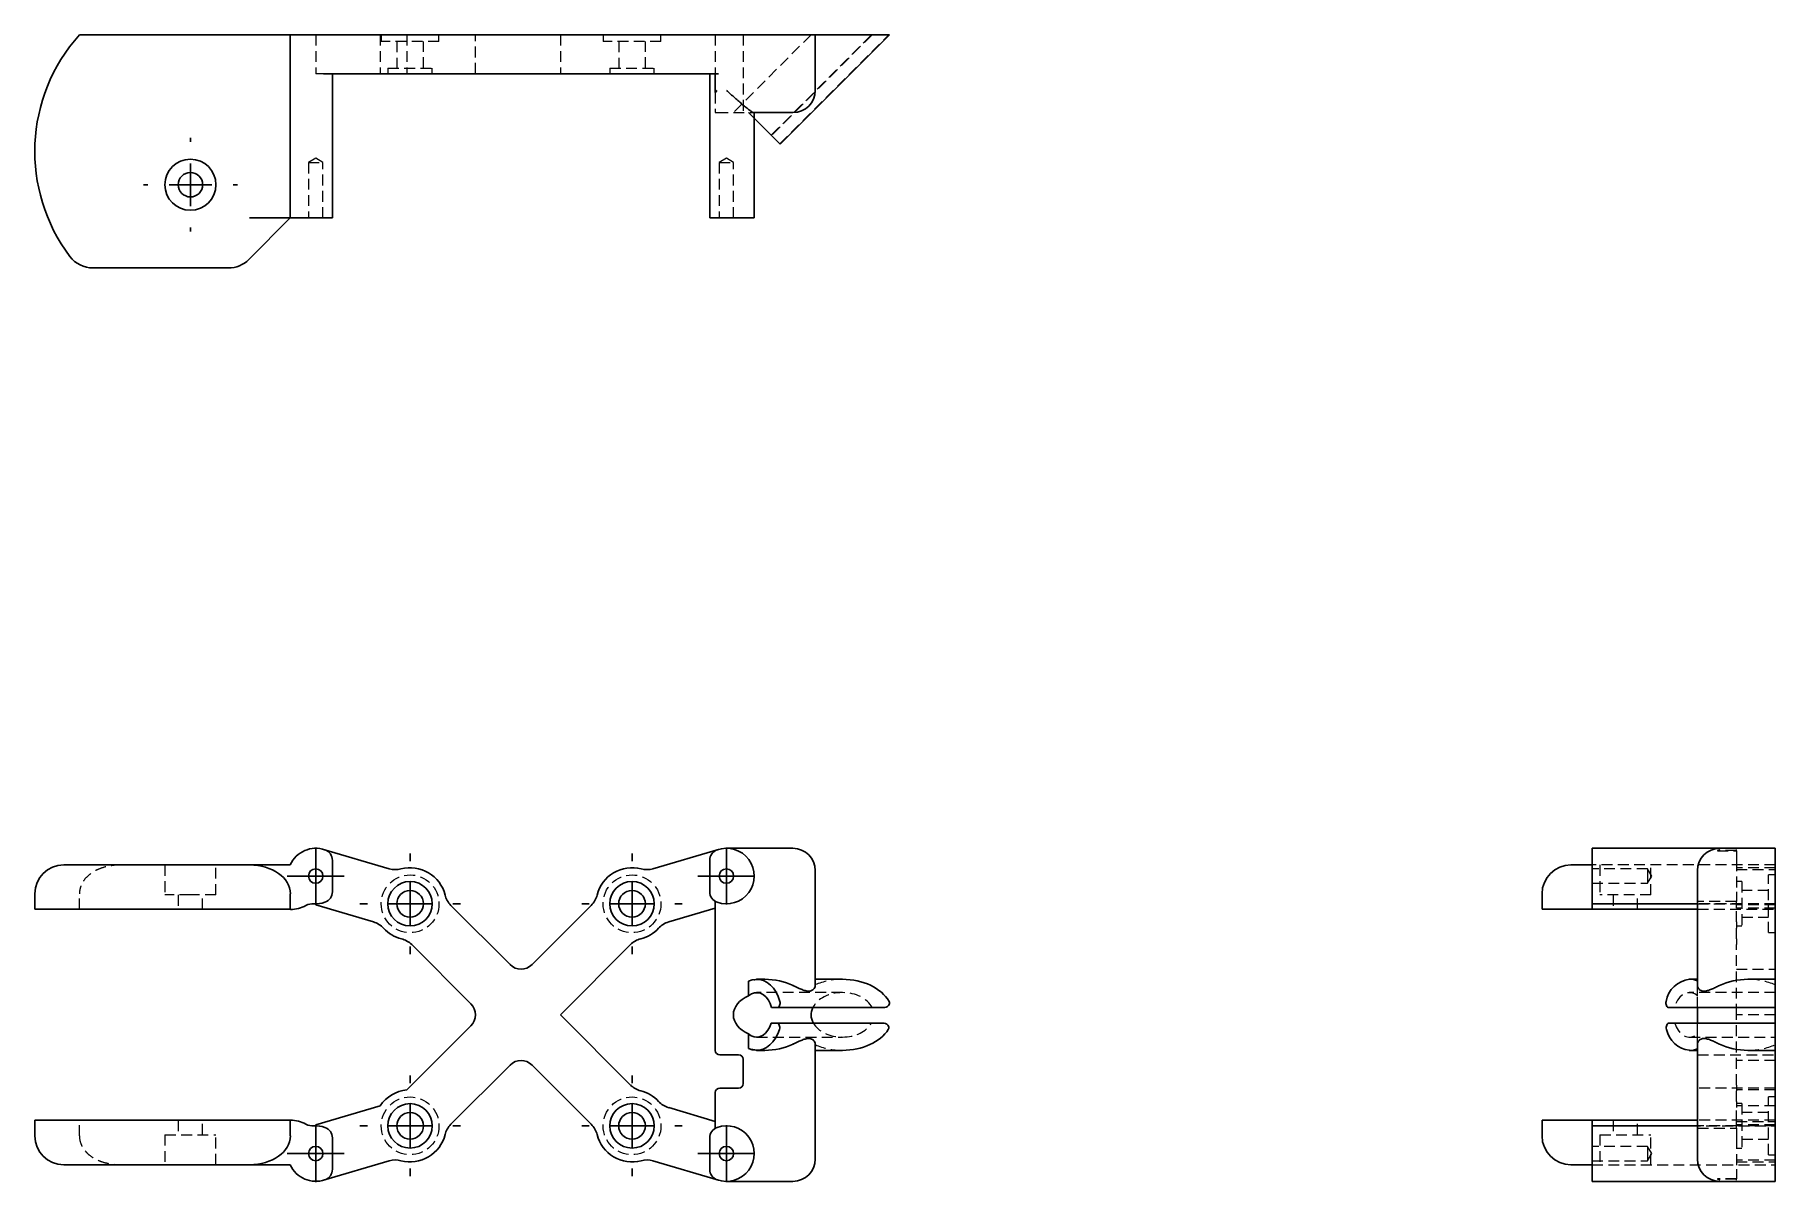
# Model space of a CAD drawing. Header units: millimetres. Extents: x 33 to 237, y 37 to 172.
import ezdxf

# ---------------------------------------------------------------- set-up
doc = ezdxf.new("R2010")
doc.units = ezdxf.units.MM
doc.linetypes.add('HIDDEN', pattern=[1.905, 1.27, -0.635])
doc.layers.add('10', color=7, linetype='Continuous')

# ---------------------------------------------------------------- blocks, each defined once
blk = doc.blocks.new('SW_CENTERMARKSYMBOL_0')
at = {"layer": '10', "color": 0}
for p, q in [((0, 2.5), (0, 3.34)), ((0, 0), (0, 2.5)), ((-2.5, 0), (-3.34, 0)), ((0, 0), (-2.5, 0)), ((0, 0), (0, -2.5)), ((0, 0), (2.5, 0)), ((2.5, 0), (3.34, 0)), ((0, -2.5), (0, -3.34))]:
    blk.add_line(p, q, dxfattribs=at)
blk = doc.blocks.new('SW_CENTERMARKSYMBOL_1')
at = {"layer": '10', "color": 0}
for p, q in [((0, 5), (0, 5.88)), ((0, 0), (0, 2.5)), ((-5, 0), (-5.88, 0)), ((0, 0), (-2.5, 0)), ((0, 0), (0, -2.5)), ((0, 0), (2.5, 0)), ((5, 0), (5.88, 0)), ((0, -5), (0, -5.88))]:
    blk.add_line(p, q, dxfattribs=at)
blk = doc.blocks.new('SW_CENTERMARKSYMBOL_2')
at = {"layer": '10', "color": 0}
for p, q in [((0, 5), (0, 5.88)), ((0, 0), (0, 2.5)), ((-5, 0), (-5.88, 0)), ((0, 0), (-2.5, 0)), ((0, 0), (0, -2.5)), ((0, 0), (2.5, 0)), ((5, 0), (5.88, 0)), ((0, -5), (0, -5.88))]:
    blk.add_line(p, q, dxfattribs=at)
blk = doc.blocks.new('SW_CENTERMARKSYMBOL_3')
at = {"layer": '10', "color": 0}
for p, q in [((0, 5), (0, 5.88)), ((0, 0), (0, 2.5)), ((-5, 0), (-5.88, 0)), ((0, 0), (-2.5, 0)), ((0, 0), (0, -2.5)), ((0, 0), (2.5, 0)), ((5, 0), (5.88, 0)), ((0, -5), (0, -5.88))]:
    blk.add_line(p, q, dxfattribs=at)
blk = doc.blocks.new('SW_CENTERMARKSYMBOL_4')
at = {"layer": '10', "color": 0}
for p, q in [((0, 5), (0, 5.88)), ((0, 0), (0, 2.5)), ((-5, 0), (-5.88, 0)), ((0, 0), (-2.5, 0)), ((0, 0), (0, -2.5)), ((0, 0), (2.5, 0)), ((5, 0), (5.88, 0)), ((0, -5), (0, -5.88))]:
    blk.add_line(p, q, dxfattribs=at)
blk = doc.blocks.new('SW_CENTERMARKSYMBOL_5')
at = {"layer": '10', "color": 0}
for p, q in [((0, 2.5), (0, 3.34)), ((0, 0), (0, 2.5)), ((-2.5, 0), (-3.34, 0)), ((0, 0), (-2.5, 0)), ((0, 0), (0, -2.5)), ((0, 0), (2.5, 0)), ((2.5, 0), (3.34, 0)), ((0, -2.5), (0, -3.34))]:
    blk.add_line(p, q, dxfattribs=at)
blk = doc.blocks.new('SW_CENTERMARKSYMBOL_6')
at = {"layer": '10', "color": 0}
for p, q in [((0, 2.5), (0, 3.34)), ((0, 0), (0, 2.5)), ((-2.5, 0), (-3.34, 0)), ((0, 0), (-2.5, 0)), ((0, 0), (0, -2.5)), ((0, 0), (2.5, 0)), ((2.5, 0), (3.34, 0)), ((0, -2.5), (0, -3.34))]:
    blk.add_line(p, q, dxfattribs=at)
blk = doc.blocks.new('SW_CENTERMARKSYMBOL_7')
at = {"layer": '10', "color": 0}
for p, q in [((0, 2.5), (0, 3.34)), ((0, 0), (0, 2.5)), ((-2.5, 0), (-3.34, 0)), ((0, 0), (-2.5, 0)), ((0, 0), (0, -2.5)), ((0, 0), (2.5, 0)), ((2.5, 0), (3.34, 0)), ((0, -2.5), (0, -3.34))]:
    blk.add_line(p, q, dxfattribs=at)
blk = doc.blocks.new('SW_CENTERMARKSYMBOL_8')
at = {"layer": '10', "color": 0}
for p, q in [((0, 5), (0, 5.49)), ((0, 0), (0, 2.5)), ((-5, 0), (-5.49, 0)), ((0, 0), (-2.5, 0)), ((0, 0), (0, -2.5)), ((0, 0), (2.5, 0)), ((5, 0), (5.49, 0)), ((0, -5), (0, -5.49))]:
    blk.add_line(p, q, dxfattribs=at)

msp = doc.modelspace()

# ---------------------------------------------------------------- linework, layer by layer
at = {"color": 7, "linetype": 'HIDDEN', "lineweight": 18}
for p, q in [((62.89, 171.64), (38.7, 171.64)), ((65.87, 171.64), (65.87, 167.09)), ((73.4, 171.64), (73.4, 167.09)), ((73.53, 171.64), (73.53, 170.86)), ((76.52, 171.64), (76.52, 167.09)), ((80.28, 170.86), (80.28, 171.64)), ((84.55, 167.09), (84.55, 171.64)), ((94.49, 171.64), (94.49, 167.09)), ((99.5, 171.64), (99.5, 170.86)), ((106.26, 170.86), (106.26, 171.64)), ((112.62, 171.64), (112.62, 167.09)), ((123.83, 171.64), (114.74, 162.55)), ((115.87, 171.64), (115.87, 162.55)), ((119.16, 159.89), (130.91, 171.64)), ((130.97, 171.64), (119.2, 159.86)), ((120.17, 158.88), (132.93, 171.64)), ((80.28, 170.86), (73.53, 170.86)), ((75.35, 170.86), (75.35, 167.74)), ((78.47, 167.74), (78.47, 170.86)), ((106.26, 170.86), (99.5, 170.86)), ((101.32, 170.86), (101.32, 167.74)), ((104.44, 167.74), (104.44, 170.86)), ((66.79, 167.09), (65.87, 167.09)), ((74.31, 167.74), (79.51, 167.74)), ((74.31, 167.74), (74.31, 167.09)), ((79.51, 167.09), (79.51, 167.74)), ((100.28, 167.74), (105.48, 167.74)), ((100.28, 167.74), (100.28, 167.09)), ((105.48, 167.09), (105.48, 167.74)), ((112.62, 164.87), (112.62, 162.55)), ((112.62, 162.55), (112.84, 162.55)), ((112.84, 162.55), (117.1, 162.55)), ((117.17, 161.89), (116.51, 162.55)), ((65.87, 157.21), (65.02, 156.7)), ((66.71, 156.7), (65.87, 157.21)), ((113.92, 157.21), (113.08, 156.7)), ((114.76, 156.7), (113.92, 157.21)), ((65.02, 156.7), (66.71, 156.7)), ((65.02, 156.7), (65.02, 150.21)), ((66.71, 150.21), (66.71, 156.7)), ((113.08, 156.7), (114.76, 156.7)), ((113.08, 156.7), (113.08, 150.21)), ((114.76, 150.21), (114.76, 156.7)), ((229.87, 76.19), (232.09, 76.19)), ((232.09, 76.21), (230.14, 76.21)), ((232.09, 76.21), (232.09, 76.35)), ((232.09, 76.19), (232.09, 76.21)), ((232.09, 76.19), (232.09, 75.07)), ((48.22, 74.53), (48.22, 71.03)), ((54.19, 71.03), (54.19, 74.53)), ((236.64, 74.53), (215.21, 74.53)), ((221.7, 74.08), (215.21, 74.08)), ((216.12, 74.53), (216.12, 71.03)), ((221.7, 74.08), (221.7, 73.23)), ((222.21, 73.23), (221.7, 74.08)), ((222.09, 71.03), (222.09, 74.53)), ((232.09, 75.07), (232.09, 71.4)), ((236.64, 74.21), (232.09, 74.21)), ((232.09, 73.99), (236.64, 73.99)), ((235.86, 66.61), (235.86, 73.36)), ((236.64, 73.36), (235.86, 73.36)), ((215.21, 72.39), (221.7, 72.39)), ((221.7, 73.23), (221.7, 72.39)), ((221.7, 72.39), (222.21, 73.23)), ((232.74, 72.58), (232.09, 72.58)), ((232.09, 71.4), (232.09, 70.27)), ((232.74, 72.58), (232.74, 67.39)), ((235.86, 71.55), (232.74, 71.55)), ((38.22, 69.34), (38.22, 71.16)), ((51.21, 71.03), (48.22, 71.03)), ((49.78, 71.03), (49.78, 69.34)), ((54.19, 71.03), (51.21, 71.03)), ((52.63, 69.34), (52.63, 71.03)), ((236.64, 70), (215.21, 70)), ((222.09, 71.03), (216.12, 71.03)), ((217.68, 71.03), (217.68, 69.34)), ((220.53, 69.34), (220.53, 71.03)), ((232.09, 70.27), (227.55, 70.27)), ((227.55, 69.99), (232.09, 69.99)), ((227.55, 69.34), (236.64, 69.34)), ((232.09, 69.47), (232.09, 70.27)), ((236.64, 69.99), (232.09, 69.99)), ((236.64, 69.85), (232.09, 69.85)), ((236.64, 69.47), (232.09, 69.47)), ((232.09, 67.86), (232.09, 69.47)), ((232.09, 67.86), (232.09, 67.13)), ((232.09, 67.39), (232.74, 67.39)), ((232.74, 68.43), (235.86, 68.43)), ((232.09, 65.89), (232.09, 67.13)), ((232.09, 65.89), (232.09, 65.21)), ((232.09, 57), (232.09, 65.21)), ((235.86, 66.61), (236.64, 66.61)), ((232.09, 62.34), (236.64, 62.34)), ((127.5, 59.6), (117.46, 59.6)), ((236.64, 59.6), (226.59, 59.6)), ((227.55, 59.22), (227.55, 60.44)), ((227.55, 57.85), (227.55, 59.22)), ((227.55, 54.78), (227.55, 56.03)), ((236.64, 57), (232.09, 57)), ((232.09, 48.79), (232.09, 57)), ((117.46, 54.4), (127.5, 54.4)), ((226.59, 54.4), (236.64, 54.4)), ((227.55, 53.56), (227.55, 54.78)), ((227.55, 52.32), (236.64, 52.32)), ((236.64, 51.66), (232.09, 51.66)), ((236.64, 48.43), (227.55, 48.43)), ((232.09, 48.79), (232.09, 48.11)), ((236.64, 48.22), (232.09, 48.22)), ((232.09, 46.87), (232.09, 48.11)), ((232.09, 46.87), (232.09, 46.14)), ((235.86, 40.64), (235.86, 47.39)), ((236.64, 47.39), (235.86, 47.39)), ((232.74, 46.61), (232.09, 46.61)), ((236.64, 46.37), (232.09, 46.37)), ((232.09, 44.53), (232.09, 46.14)), ((232.74, 46.61), (232.74, 41.42)), ((235.86, 45.57), (232.74, 45.57)), ((38.22, 42.84), (38.22, 44.66)), ((48.22, 42.97), (54.19, 42.97)), ((48.22, 42.97), (48.22, 39.47)), ((49.78, 44.66), (49.78, 42.97)), ((52.63, 42.97), (52.63, 44.66)), ((54.19, 39.47), (54.19, 42.97)), ((215.21, 44), (236.64, 44)), ((216.12, 42.97), (222.09, 42.97)), ((216.12, 42.97), (216.12, 39.47)), ((217.68, 44.66), (217.68, 42.97)), ((220.53, 42.97), (220.53, 44.66)), ((222.09, 39.47), (222.09, 42.97)), ((236.64, 44.66), (227.55, 44.66)), ((232.09, 44.01), (227.55, 44.01)), ((227.55, 43.73), (232.09, 43.73)), ((232.09, 44.53), (236.64, 44.53)), ((232.09, 43.73), (232.09, 44.53)), ((236.64, 44.15), (232.09, 44.15)), ((236.64, 44.01), (232.09, 44.01)), ((232.09, 43.73), (232.09, 42.6)), ((221.7, 41.61), (215.21, 41.61)), ((221.7, 41.61), (221.7, 40.77)), ((222.21, 40.77), (221.7, 41.61)), ((221.7, 40.77), (221.7, 39.92)), ((221.7, 39.92), (222.21, 40.77)), ((232.09, 42.6), (232.09, 38.93)), ((232.09, 41.42), (232.74, 41.42)), ((232.74, 42.45), (235.86, 42.45)), ((215.21, 39.92), (221.7, 39.92)), ((215.21, 39.47), (236.64, 39.47)), ((236.64, 40.01), (232.09, 40.01)), ((232.09, 39.79), (236.64, 39.79)), ((232.09, 38.93), (232.09, 37.8)), ((235.86, 40.64), (236.64, 40.64)), ((232.09, 37.8), (229.87, 37.8)), ((232.09, 37.79), (230.14, 37.79)), ((232.09, 37.79), (232.09, 37.8)), ((232.09, 37.65), (232.09, 37.79))]:
    msp.add_line(p, q, dxfattribs=at)
at = {"color": 7, "linetype": 'Continuous', "lineweight": 25}
for p, q in [((62.89, 171.64), (43.19, 171.64)), ((62.89, 171.64), (62.89, 150.21)), ((66.79, 171.64), (62.89, 171.64)), ((66.79, 171.64), (74.45, 171.64)), ((75.84, 171.64), (74.45, 171.64)), ((81, 171.64), (75.84, 171.64)), ((81.69, 171.64), (81, 171.64)), ((88.61, 171.64), (81.69, 171.64)), ((91.18, 171.64), (88.61, 171.64)), ((91.18, 171.64), (98.1, 171.64)), ((98.79, 171.64), (98.1, 171.64)), ((103.95, 171.64), (98.79, 171.64)), ((105.33, 171.64), (103.95, 171.64)), ((105.33, 171.64), (113, 171.64)), ((113.92, 171.64), (113, 171.64)), ((113.92, 171.64), (121.71, 171.64)), ((120.21, 158.85), (133, 171.64)), ((124.31, 171.64), (121.71, 171.64)), ((124.31, 165.14), (124.31, 171.64)), ((132.95, 171.64), (124.31, 171.64)), ((133, 171.64), (132.95, 171.64)), ((74.45, 167.09), (66.79, 167.09)), ((67.82, 150.21), (67.82, 167.09)), ((74.45, 167.09), (75.84, 167.09)), ((81, 167.09), (75.84, 167.09)), ((81, 167.09), (81.69, 167.09)), ((88.61, 167.09), (81.69, 167.09)), ((88.61, 167.09), (91.18, 167.09)), ((98.1, 167.09), (91.18, 167.09)), ((98.1, 167.09), (98.79, 167.09)), ((103.95, 167.09), (98.79, 167.09)), ((103.95, 167.09), (105.33, 167.09)), ((113, 167.09), (105.33, 167.09)), ((111.97, 167.09), (111.97, 150.21)), ((112.62, 167.09), (112.62, 165.14)), ((112.62, 165.14), (112.62, 164.87)), ((117.1, 162.55), (121.71, 162.55)), ((117.17, 150.21), (117.17, 162.55)), ((120.18, 158.87), (117.17, 161.89)), ((120.18, 158.87), (120.21, 158.85)), ((58.04, 145.35), (62.89, 150.21)), ((62.89, 150.21), (58.12, 150.21)), ((66.95, 150.21), (62.89, 150.21)), ((66.95, 150.21), (67.82, 150.21)), ((111.97, 150.21), (112.84, 150.21)), ((117.17, 150.21), (112.84, 150.21)), ((39.81, 144.36), (55.65, 144.36)), ((74.45, 74.09), (66.79, 76.35)), ((113, 76.35), (105.33, 74.09)), ((112.62, 76.21), (112.62, 76.19)), ((121.71, 76.48), (113.92, 76.48)), ((230.14, 76.48), (215.21, 76.48)), ((215.21, 69.99), (215.21, 76.48)), ((236.64, 76.48), (230.14, 76.48)), ((236.64, 73.88), (236.64, 76.48)), ((39.81, 74.53), (36.38, 74.53)), ((55.65, 74.53), (39.81, 74.53)), ((58.12, 74.53), (55.65, 74.53)), ((62.89, 74.53), (58.12, 74.53)), ((67.82, 71.4), (67.82, 75.07)), ((111.97, 75.07), (111.97, 71.4)), ((124.31, 60.44), (124.31, 73.88)), ((215.21, 74.53), (212.74, 74.53)), ((227.55, 73.88), (227.55, 60.44)), ((236.64, 73.88), (236.64, 61.16)), ((33, 71.16), (33, 69.34)), ((37.11, 69.34), (33, 69.34)), ((37.11, 69.34), (39.81, 69.34)), ((39.81, 69.34), (55.65, 69.34)), ((55.65, 69.34), (58.04, 69.34)), ((62.89, 69.34), (58.04, 69.34)), ((62.89, 71.16), (62.89, 69.34)), ((62.91, 69.34), (62.89, 69.34)), ((65.87, 69.99), (65.87, 69.85)), ((65.87, 69.85), (72.62, 67.86)), ((88.61, 62.88), (81.69, 69.8)), ((98.1, 69.8), (91.18, 62.88)), ((107.17, 67.86), (112.62, 69.47)), ((112.62, 70.27), (112.62, 52.84)), ((209.36, 71.16), (209.36, 69.34)), ((209.36, 69.34), (210.35, 69.34)), ((215.21, 69.34), (210.35, 69.34)), ((215.21, 69.99), (227.55, 69.99)), ((215.21, 69.79), (215.21, 69.99)), ((215.21, 69.79), (215.21, 69.34)), ((215.21, 69.34), (227.55, 69.34)), ((77.1, 65.21), (84.02, 58.29)), ((94.49, 57), (102.69, 65.21)), ((118.41, 61.16), (117.46, 61.16)), ((127.5, 61.16), (124.31, 61.16)), ((227.55, 61.16), (226.59, 61.16)), ((236.64, 61.16), (233.44, 61.16)), ((236.64, 58.56), (236.64, 61.16)), ((116.51, 59.22), (116.51, 60.93)), ((119.2, 57.85), (119.84, 57.85)), ((119.84, 57.85), (132.27, 57.85)), ((224.21, 57.85), (236.64, 57.85)), ((227.55, 56.03), (227.55, 57.85)), ((236.64, 57.85), (236.64, 58.56)), ((236.64, 57.85), (236.64, 56.03)), ((84.02, 55.71), (76.52, 48.22)), ((102.69, 48.79), (94.49, 57)), ((119.81, 56.03), (119.16, 56.03)), ((132.19, 56.03), (119.81, 56.03)), ((236.64, 56.03), (224.25, 56.03)), ((236.64, 55.3), (236.64, 56.03)), ((236.64, 52.84), (236.64, 55.3)), ((116.51, 53.07), (116.51, 54.78)), ((124.31, 40.12), (124.31, 53.56)), ((227.55, 53.56), (227.55, 40.12)), ((81.69, 44.2), (88.61, 51.12)), ((91.18, 51.12), (98.1, 44.2)), ((113.14, 52.32), (115.35, 52.32)), ((115.87, 51.81), (115.87, 48.95)), ((117.46, 52.84), (118.41, 52.84)), ((124.31, 52.84), (127.5, 52.84)), ((226.59, 52.84), (227.55, 52.84)), ((233.44, 52.84), (236.64, 52.84)), ((236.64, 40.12), (236.64, 52.84)), ((112.62, 47.91), (112.62, 43.73)), ((115.35, 48.43), (113.14, 48.43)), ((73.4, 46.37), (65.87, 44.15)), ((112.62, 44.53), (107.17, 46.14)), ((33, 44.66), (33, 42.84)), ((33, 44.66), (37.11, 44.66)), ((39.81, 44.66), (37.11, 44.66)), ((55.65, 44.66), (39.81, 44.66)), ((58.04, 44.66), (55.65, 44.66)), ((58.04, 44.66), (62.89, 44.66)), ((62.89, 44.66), (62.89, 42.84)), ((62.89, 44.66), (62.91, 44.66)), ((65.87, 44.15), (65.87, 44.01)), ((209.36, 44.66), (209.36, 42.84)), ((210.35, 44.66), (209.36, 44.66)), ((210.35, 44.66), (215.21, 44.66)), ((227.55, 44.66), (215.21, 44.66)), ((215.21, 44.66), (215.21, 44.21)), ((215.21, 44.21), (215.21, 44.01)), ((227.55, 44.01), (215.21, 44.01)), ((215.21, 37.52), (215.21, 44.01)), ((67.82, 38.93), (67.82, 42.6)), ((111.97, 42.6), (111.97, 38.93)), ((36.38, 39.47), (39.81, 39.47)), ((39.81, 39.47), (55.65, 39.47)), ((55.65, 39.47), (58.12, 39.47)), ((58.12, 39.47), (62.89, 39.47)), ((66.79, 37.65), (74.45, 39.91)), ((105.33, 39.91), (113, 37.65)), ((212.74, 39.47), (215.21, 39.47)), ((236.64, 37.52), (236.64, 40.12)), ((112.62, 37.8), (112.62, 37.79)), ((113.92, 37.52), (121.71, 37.52)), ((215.21, 37.52), (230.14, 37.52)), ((230.14, 37.52), (236.64, 37.52))]:
    msp.add_line(p, q, dxfattribs=at)
at = {"color": 7, "linetype": 'Continuous', "lineweight": 25, "flags": 128}
for points in [[(120.18, 58.56), (119.98, 59.13), (119.73, 59.64), (119.42, 60.1), (119.07, 60.48), (118.68, 60.78), (118.26, 61), (117.83, 61.12), (117.38, 61.15), (116.94, 61.09), (116.51, 60.93)], [(116.51, 59.22), (116.84, 59.44), (117.19, 59.57), (117.55, 59.59), (117.91, 59.52), (118.25, 59.34), (118.56, 59.08), (118.83, 58.73), (119.04, 58.32), (119.2, 57.85)], [(120.18, 58.56), (120.21, 58.44), (120.21, 58.32), (120.19, 58.19), (120.15, 58.08), (120.09, 57.98), (120.01, 57.91), (119.93, 57.87), (119.84, 57.85)], [(223.87, 58.56), (223.85, 58.44), (223.85, 58.32), (223.87, 58.19), (223.91, 58.08), (223.97, 57.98), (224.04, 57.91), (224.12, 57.87), (224.21, 57.85)], [(119.16, 56.03), (119, 55.59), (118.78, 55.2), (118.51, 54.87), (118.21, 54.63), (117.87, 54.47), (117.52, 54.4), (117.17, 54.44), (116.83, 54.56), (116.51, 54.78)], [(116.51, 53.07), (116.93, 52.91), (117.36, 52.85), (117.79, 52.87), (118.22, 52.99), (118.63, 53.19), (119.01, 53.47), (119.37, 53.84), (119.67, 54.27), (119.93, 54.76), (120.14, 55.3)], [(119.81, 56.03), (119.9, 56.02), (119.98, 55.97), (120.06, 55.89), (120.11, 55.79), (120.15, 55.68), (120.17, 55.55), (120.17, 55.42), (120.14, 55.3)], [(224.25, 56.03), (224.16, 56.02), (224.07, 55.97), (224, 55.89), (223.94, 55.79), (223.9, 55.68), (223.88, 55.55), (223.89, 55.42), (223.91, 55.3)]]:
    msp.add_lwpolyline(points, dxfattribs=at)
at = {"color": 7, "linetype": 'HIDDEN', "lineweight": 18, "flags": 128}
for points in [[(227.55, 59.22), (227.22, 59.44), (226.87, 59.57), (226.5, 59.59), (226.14, 59.52), (225.8, 59.34), (225.49, 59.08), (225.22, 58.73), (225.01, 58.32), (224.86, 57.85)], [(224.89, 56.03), (225.05, 55.59), (225.27, 55.2), (225.54, 54.87), (225.85, 54.63), (226.18, 54.47), (226.53, 54.4), (226.89, 54.44), (227.23, 54.56), (227.55, 54.78)]]:
    msp.add_lwpolyline(points, dxfattribs=at)
at = {"color": 7, "linetype": 'Continuous', "lineweight": 25}
for centre, radius in [((51.21, 154.1), 2.99), ((51.21, 154.1), 1.43), ((65.87, 73.23), 0.844), ((113.92, 73.23), 0.844), ((76.91, 69.99), 2.6), ((76.91, 69.99), 1.56), ((102.88, 69.99), 2.6), ((102.88, 69.99), 1.56), ((76.91, 44.01), 2.6), ((76.91, 44.01), 1.56), ((102.88, 44.01), 2.6), ((102.88, 44.01), 1.56), ((65.87, 40.77), 0.844), ((113.92, 40.77), 0.844)]:
    msp.add_circle(centre, radius, dxfattribs=at)
at = {"color": 7, "linetype": 'HIDDEN', "lineweight": 18}
for centre in [(76.91, 69.99), (102.88, 69.99), (76.91, 44.01), (102.88, 44.01)]:
    msp.add_circle(centre, 3.38, dxfattribs=at)
at = {"color": 7, "linetype": 'Continuous', "lineweight": 25}
for centre, radius, start, end in [((53.43, 158), 20.43, 138.1168, 216.9977), ((121.71, 165.14), 2.6, 270, 0), ((39.81, 147.74), 3.38, 216.9977, 270), ((55.65, 147.74), 3.38, 270, 315), ((65.87, 73.23), 3.25, 70.5288, 156.4218), ((66.52, 75.07), 1.3, 0, 70.5288), ((113.27, 75.07), 1.3, 109.4712, 180), ((113.92, 73.23), 3.25, 109.4712, 113.5782), ((113.92, 73.23), 3.25, 250.5288, 109.4712), ((121.71, 73.88), 2.6, 0, 90), ((230.14, 73.88), 2.6, 90, 180), ((36.38, 71.16), 3.38, 90, 180), ((75.19, 76.58), 2.6, 253.6105, 284.6132), ((76.91, 69.99), 4.22, 13.9973, 104.6132), ((102.88, 69.99), 4.22, 75.3868, 166.0027), ((104.6, 76.58), 2.6, 255.3868, 286.3895), ((212.74, 71.16), 3.38, 90, 180), ((66.52, 71.4), 1.3, 289.4712, 0), ((113.27, 71.4), 1.3, 180, 250.5288), ((62.91, 73.23), 3.9, 270, 297.7729), ((65.57, 68.18), 1.82, 86.5974, 117.7729), ((65.87, 73.23), 3.25, 266.5974, 289.4712), ((83.52, 71.64), 2.6, 193.9973, 225), ((96.27, 71.64), 2.6, 315, 346.0027), ((71.89, 65.37), 2.6, 42.6077, 73.6105), ((107.9, 65.37), 2.6, 106.3895, 137.3923), ((76.91, 69.99), 4.22, 222.6077, 256.0027), ((75.26, 63.37), 2.6, 45, 76.0027), ((104.53, 63.37), 2.6, 103.9973, 135), ((102.88, 69.99), 4.22, 283.9973, 317.3923), ((89.89, 64.16), 1.82, 225, 315), ((226.97, 58.04), 3.14, 96.7943, 170.3711), ((82.73, 57), 1.82, 315, 45), ((226.94, 55.91), 3.08, 191.388, 263.6475), ((89.89, 49.84), 1.82, 45, 135), ((113.14, 52.84), 0.519, 180, 270), ((115.35, 51.81), 0.519, 0, 90), ((115.35, 48.95), 0.519, 270, 0), ((76.91, 44.01), 4.22, 95.2849, 146.1047), ((104.53, 50.63), 2.6, 225, 256.0027), ((102.88, 44.01), 4.22, 42.6077, 76.0027), ((107.9, 48.63), 2.6, 222.6077, 253.6105), ((113.14, 47.91), 0.519, 90, 180), ((36.38, 42.84), 3.38, 180, 270), ((62.91, 40.77), 3.9, 62.2271, 90), ((65.57, 45.82), 1.82, 242.2271, 273.4026), ((65.87, 40.77), 3.25, 70.5288, 93.4026), ((66.52, 42.6), 1.3, 0, 70.5288), ((76.91, 44.01), 4.22, 255.3868, 346.0027), ((83.52, 42.36), 2.6, 135, 166.0027), ((96.27, 42.36), 2.6, 13.9973, 45), ((102.88, 44.01), 4.22, 193.9973, 284.6132), ((113.27, 42.6), 1.3, 109.4712, 180), ((113.92, 40.77), 3.25, 250.5288, 109.4712), ((212.74, 42.84), 3.38, 180, 270), ((65.87, 40.77), 3.25, 203.5782, 289.4712), ((66.52, 38.93), 1.3, 289.4712, 0), ((75.19, 37.42), 2.6, 75.3868, 106.3895), ((104.6, 37.42), 2.6, 73.6105, 104.6132), ((113.27, 38.93), 1.3, 180, 250.5288), ((121.71, 40.12), 2.6, 270, 0), ((230.14, 40.12), 2.6, 180, 270), ((113.92, 40.77), 3.25, 246.4218, 250.5288)]:
    msp.add_arc(centre, radius, start, end, dxfattribs=at)
at = {"color": 7, "linetype": 'HIDDEN', "lineweight": 18}
for centre, radius, start, end in [((230.14, 73.61), 2.6, 90, 96.0253), ((226.59, 59), 2.16, 63.6886, 89.8419), ((226.59, 55), 2.16, 270.1662, 296.3033), ((230.14, 40.39), 2.6, 263.9747, 270)]:
    msp.add_arc(centre, radius, start, end, dxfattribs=at)
at = {"color": 7, "linetype": 'Continuous', "lineweight": 25}
for centre, major_axis, start_param, end_param in [((58.12, 71.16), (4.78, 0), 0, 1.570796), ((118.41, 57), (5.88, 0), 0.974227, 1.570796), ((127.5, 57), (5.88, 0), 0.386101, 1.570796), ((233.44, 57), (-5.88, 0), 4.712389, 5.308959), ((118.41, 57), (-3.67, 0), 5.256721, 7.30965), ((127.5, 57), (-3.67, 0), 5.949835, 6.665198), ((132.27, 58.37), (0.735, 0), 4.712389, 6.669286), ((127.5, 57), (5.88, 0), 4.712389, 5.861679), ((132.19, 55.51), (0.735, 0), 5.861679, 7.853982), ((118.41, 57), (5.88, 0), 4.712389, 5.308959), ((233.44, 57), (-5.88, 0), 0.974227, 1.570796), ((58.12, 42.84), (4.78, 0), 4.712389, 6.283185)]:
    msp.add_ellipse(centre, major_axis=major_axis, ratio=0.707107, start_param=start_param, end_param=end_param, dxfattribs=at)
at = {"color": 7, "linetype": 'HIDDEN', "lineweight": 18}
for centre, major_axis, start_param, end_param in [((118.41, 57), (5.88, 0), 1.570796, 1.900385), ((127.5, 57), (5.88, 0), 1.570796, 2.144857), ((233.44, 57), (-5.88, 0), 4.138328, 4.712389), ((127.5, 57), (-3.67, 0), 3.474943, 5.949835), ((127.5, 57), (-3.67, 0), 0.382013, 2.75958), ((118.41, 57), (5.88, 0), 4.3828, 4.712389), ((127.5, 57), (5.88, 0), 4.138328, 4.712389), ((233.44, 57), (-5.88, 0), 1.570796, 2.144857)]:
    msp.add_ellipse(centre, major_axis=major_axis, ratio=0.707107, start_param=start_param, end_param=end_param, dxfattribs=at)
at = {"color": 7, "linetype": 'Continuous', "lineweight": 25}
for points, knots in [([(43.19, 171.64), (42.64, 171.64), (42.09, 171.64), (41.28, 171.64), (41.02, 171.64), (40.49, 171.64), (40.24, 171.64), (39.75, 171.64), (39.52, 171.64), (39.09, 171.64), (38.9, 171.64), (38.66, 171.64), (38.58, 171.64), (38.46, 171.64), (38.4, 171.64), (38.31, 171.64), (38.28, 171.64), (38.23, 171.64), (38.22, 171.64), (38.22, 171.64)], [0, 0, 0, 0, 0.25, 0.25, 0.375, 0.375, 0.5, 0.5, 0.625, 0.625, 0.75, 0.75, 0.8125, 0.8125, 0.875, 0.875, 0.9375, 0.9375, 1, 1, 1, 1]), ([(112.84, 165.14), (112.84, 165.14), (112.84, 165.14), (112.76, 165.05), (112.69, 164.97), (112.63, 164.89)], [-0.00046129, -0.00046129, -0.00046129, -0.00046129, 0, 0, 0.02614004, 0.02614004, 0.02614004, 0.02614004]), ([(117.1, 162.55), (117.06, 162.55), (116.99, 162.57), (116.82, 162.67), (116.72, 162.74), (116.49, 162.91), (116.37, 163.01), (116.1, 163.23), (115.96, 163.34), (115.67, 163.59), (115.52, 163.73), (115.21, 164), (115.05, 164.13), (114.74, 164.41), (114.57, 164.56), (114.25, 164.85), (114.08, 165), (113.92, 165.14)], [0, 0, 0, 0, 0.125, 0.125, 0.25, 0.25, 0.375, 0.375, 0.5, 0.5, 0.625, 0.625, 0.75, 0.75, 0.875, 0.875, 1, 1, 1, 1]), ([(112.63, 164.89), (112.63, 164.89), (112.63, 164.89), (112.63, 164.89), (112.62, 164.88), (112.62, 164.88), (112.62, 164.87), (112.62, 164.87)], [0.064568256, 0.064568256, 0.064568256, 0.064568256, 0.065177656, 0.065177656, 0.066872355, 0.066872355, 0.068798229, 0.068798229, 0.068798229, 0.068798229]), ([(124.31, 60.44), (124.31, 60.36), (124.29, 60.28), (124.23, 60.13), (124.19, 60.06), (124.06, 59.93), (123.98, 59.87), (123.79, 59.79), (123.68, 59.77), (123.42, 59.77), (123.28, 59.79), (122.99, 59.87), (122.83, 59.93), (122.36, 60.12), (122.04, 60.28), (121.71, 60.44)], [0, 0, 0, 0, 0.125, 0.125, 0.25, 0.25, 0.375, 0.375, 0.5, 0.5, 0.625, 0.625, 0.75, 0.75, 1, 1, 1, 1]), ([(230.14, 60.44), (229.98, 60.36), (229.82, 60.28), (229.5, 60.13), (229.34, 60.06), (229.02, 59.93), (228.87, 59.87), (228.58, 59.79), (228.44, 59.77), (228.18, 59.77), (228.07, 59.79), (227.87, 59.87), (227.79, 59.93), (227.61, 60.12), (227.55, 60.28), (227.55, 60.44)], [0, 0, 0, 0, 0.125, 0.125, 0.25, 0.25, 0.375, 0.375, 0.5, 0.5, 0.625, 0.625, 0.75, 0.75, 1, 1, 1, 1]), ([(124.31, 53.56), (124.31, 53.64), (124.29, 53.72), (124.23, 53.87), (124.19, 53.94), (124.06, 54.07), (123.98, 54.13), (123.79, 54.21), (123.68, 54.23), (123.42, 54.23), (123.28, 54.21), (122.99, 54.13), (122.83, 54.07), (122.36, 53.88), (122.04, 53.72), (121.71, 53.56)], [0, 0, 0, 0, 0.125, 0.125, 0.25, 0.25, 0.375, 0.375, 0.5, 0.5, 0.625, 0.625, 0.75, 0.75, 1, 1, 1, 1]), ([(230.14, 53.56), (229.98, 53.64), (229.82, 53.72), (229.5, 53.87), (229.34, 53.94), (229.02, 54.07), (228.87, 54.13), (228.58, 54.21), (228.44, 54.23), (228.18, 54.23), (228.07, 54.21), (227.87, 54.13), (227.79, 54.07), (227.61, 53.88), (227.55, 53.72), (227.55, 53.56)], [0, 0, 0, 0, 0.125, 0.125, 0.25, 0.25, 0.375, 0.375, 0.5, 0.5, 0.625, 0.625, 0.75, 0.75, 1, 1, 1, 1])]:
    msp.add_open_spline(points, degree=3, knots=knots, dxfattribs=at)
at = {"color": 7, "linetype": 'HIDDEN', "lineweight": 18}
for points, knots in [([(229.89, 76.2), (229.89, 76.2), (229.89, 76.2), (229.89, 76.2), (229.88, 76.2), (229.88, 76.2), (229.87, 76.2), (229.87, 76.19)], [0.064568256, 0.064568256, 0.064568256, 0.064568256, 0.065177656, 0.065177656, 0.066872355, 0.066872355, 0.068798229, 0.068798229, 0.068798229, 0.068798229]), ([(230.14, 76.29), (230.14, 76.29), (230.14, 76.29), (230.05, 76.27), (229.97, 76.24), (229.89, 76.2)], [-0.00046129, -0.00046129, -0.00046129, -0.00046129, 0, 0, 0.02614004, 0.02614004, 0.02614004, 0.02614004]), ([(43.19, 74.53), (42.64, 74.53), (42.09, 74.48), (41.28, 74.31), (41.02, 74.24), (40.49, 74.05), (40.24, 73.94), (39.75, 73.67), (39.52, 73.51), (39.09, 73.15), (38.9, 72.95), (38.66, 72.61), (38.58, 72.49), (38.46, 72.24), (38.4, 72.11), (38.31, 71.85), (38.28, 71.71), (38.23, 71.44), (38.22, 71.3), (38.22, 71.16)], [0, 0, 0, 0, 0.25, 0.25, 0.375, 0.375, 0.5, 0.5, 0.625, 0.625, 0.75, 0.75, 0.8125, 0.8125, 0.875, 0.875, 0.9375, 0.9375, 1, 1, 1, 1]), ([(38.22, 42.84), (38.22, 42.56), (38.26, 42.29), (38.4, 41.89), (38.45, 41.76), (38.58, 41.52), (38.65, 41.4), (38.82, 41.17), (38.91, 41.06), (39.09, 40.86), (39.19, 40.76), (39.51, 40.49), (39.74, 40.33), (40.23, 40.06), (40.48, 39.95), (41, 39.76), (41.27, 39.69), (42.08, 39.52), (42.64, 39.47), (43.19, 39.47)], [0, 0, 0, 0, 0.125, 0.125, 0.1875, 0.1875, 0.25, 0.25, 0.3125, 0.3125, 0.375, 0.375, 0.5, 0.5, 0.625, 0.625, 0.75, 0.75, 1, 1, 1, 1]), ([(229.87, 37.8), (229.87, 37.8), (229.87, 37.8), (229.88, 37.8), (229.88, 37.8), (229.89, 37.8), (229.89, 37.8), (229.89, 37.8)], [0.19187875, 0.19187875, 0.19187875, 0.19187875, 0.19330538, 0.19330538, 0.20347331, 0.20347331, 0.20673458, 0.20673458, 0.20673458, 0.20673458]), ([(229.89, 37.8), (229.97, 37.76), (230.05, 37.73), (230.14, 37.71), (230.14, 37.71), (230.14, 37.71)], [0.07539248, 0.07539248, 0.07539248, 0.07539248, 0.1015046, 0.1015046, 0.1019654, 0.1019654, 0.1019654, 0.1019654])]:
    msp.add_open_spline(points, degree=3, knots=knots, dxfattribs=at)

# ---------------------------------------------------------------- block references
at = {"layer": '10'}
for name, p in [('SW_CENTERMARKSYMBOL_8', (51.21, 154.1)), ('SW_CENTERMARKSYMBOL_0', (65.87, 73.23)), ('SW_CENTERMARKSYMBOL_3', (76.91, 69.99)), ('SW_CENTERMARKSYMBOL_4', (102.88, 69.99)), ('SW_CENTERMARKSYMBOL_5', (113.92, 73.23)), ('SW_CENTERMARKSYMBOL_1', (76.91, 44.01)), ('SW_CENTERMARKSYMBOL_2', (102.88, 44.01)), ('SW_CENTERMARKSYMBOL_6', (65.87, 40.77)), ('SW_CENTERMARKSYMBOL_7', (113.92, 40.77))]:
    msp.add_blockref(name, p, dxfattribs=at)

doc.saveas('drawing.dxf')
